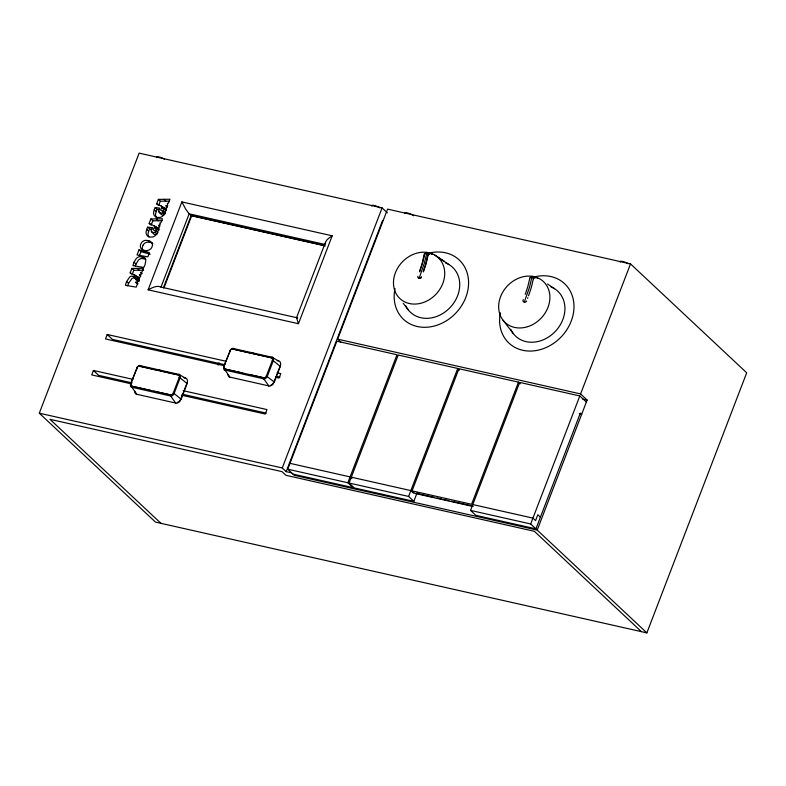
<?xml version="1.0" encoding="UTF-8"?>
<svg xmlns="http://www.w3.org/2000/svg" width="786" height="786" viewBox="0 0 786 786"><rect width="100%" height="100%" fill="white"/><g stroke="black" fill="none" stroke-linecap="round" stroke-linejoin="round"><path stroke-width="1.18" d="M139.112 277.871L139.22 281.074A6.936 5.777 -46.9 0 1 138.916 281.211L137.57 281.742A13.146 10.935 -46.9 0 1 137.186 281.86L135.408 282.351L137.904 284.051M131.832 387.243L131.871 386.181L170.66 394.926L170.611 395.987L175.681 403.051L136.902 394.307L131.832 387.243L170.611 395.987M224.983 370.098L225.032 369.037L263.811 377.781L263.772 378.842L268.841 385.906L230.062 377.162L224.983 370.098L263.772 378.842M127.725 285.849L128.108 284.67A32.658 27.176 -46.9 0 1 128.58 283.353L131.832 278.627A3.832 3.193 -46.9 0 1 133.158 278.057L135.133 278.087A4.51 3.753 -46.9 0 1 136.381 278.617M332.183 235.8L298.434 323.704L148.122 289.818L181.871 201.914L332.183 235.8C329.363 237.726 324.982 240.329 325.404 244.063M419.773 270.905L421.797 264.627A80.133 39.585 -78.3 0 0 422.406 262.622L424.302 254.055M423.31 271.632L425.334 265.363A80.133 39.585 -78.3 0 0 425.933 263.349L427.839 254.782M525.245 294.308L527.2 288.531A80.133 39.909 -77.3 0 0 527.828 286.526L529.862 277.969M419.891 270.895L422.013 264.646A80.133 39.909 -77.3 0 0 422.642 262.642L424.676 254.084M419.773 271.219L419.537 271.868M423.34 271.848L425.521 265.432A80.133 39.909 -77.3 0 0 426.159 263.428L428.154 254.919L430.571 253.23L432.251 254.359M528.526 295.742L530.717 289.327A80.133 39.909 -77.3 0 0 531.346 287.322L533.38 278.765M417.887 276.289L417.887 276.289A1.611 1.346 -47.6 0 0 418.231 277.851M527.838 297.678L527.603 298.316M152.238 227.724L147.719 227.154A19.041 15.848 -46.9 0 0 146.697 229.384L146.078 231.998A6.317 5.256 -46.9 0 0 146.373 234.218A5.718 4.755 -46.9 0 0 147.876 236.164L149.222 236.812A9.304 7.742 -46.9 0 0 150.214 237.058L152.513 237.018A5.227 4.352 -46.9 0 0 154.311 236.262A5.679 4.726 -46.9 0 0 154.871 235.859A6.907 5.748 -46.9 0 0 156.355 234.287L157.829 231.536A14.649 12.183 -46.9 0 0 158.654 228.864C155.52 225.189 149.507 230.612 156.001 230.652L157.957 232.489M163.508 211.07A3.046 2.535 -46.9 0 1 162.397 212.682A2.348 1.955 -46.9 0 1 160.649 213.232A2.8 2.338 -46.9 0 1 158.929 211.876L158.9 211.719A3.763 3.134 -46.9 0 1 159.037 209.498A4.922 4.097 -46.9 0 1 159.725 208.133L155.235 207.573A19.041 15.848 -46.9 0 0 154.213 209.803L153.594 212.416A6.317 5.256 -46.9 0 0 153.889 214.647A5.718 4.755 -46.9 0 0 155.392 216.582L156.738 217.241A9.304 7.742 -46.9 0 0 157.731 217.486L160.03 217.447A5.227 4.352 -46.9 0 0 161.828 216.681A5.679 4.726 -46.9 0 0 162.388 216.278A6.907 5.748 -46.9 0 0 163.871 214.706L165.335 211.955A14.649 12.183 -46.9 0 0 166.17 209.282C163.036 205.608 157.013 211.031 163.508 211.07L165.473 212.908A3.046 2.535 -46.9 0 1 164.353 214.519A2.309 1.916 -46.9 0 1 162.614 215.069A2.771 2.309 -46.9 0 1 160.943 213.851M147.719 227.154L149.684 228.991A19.041 15.848 -46.9 0 0 148.652 231.222L148.073 233.53A6.396 5.325 -46.9 0 0 148.436 236.331A5.718 4.755 -46.9 0 0 148.859 237.048M155.235 207.573L157.2 209.41A19.041 15.848 -46.9 0 0 156.168 211.64L155.579 213.949A6.396 5.325 -46.9 0 0 155.952 216.749A5.718 4.755 -46.9 0 0 156.915 218.076M523.319 299.604L523.112 300.154A1.611 1.346 -47.6 0 0 523.427 301.726M325.443 242.402L296.548 317.662L298.434 323.704M419.184 278.175L424.283 263.438L426.464 254.399M524.301 302.05L529.479 287.322L531.65 278.283M340.78 342.097L337.636 339.159L387.557 209.125L630.51 263.9L746.7 372.81L646.868 632.877L155.481 522.101L39.3 413.19L139.132 153.123L382.084 207.897L387.39 212.859M131.468 274.088L130.162 272.87L131.861 268.429L143.445 268.272L141.893 272.32L140.871 272.378A3.773 3.134 -46.9 0 0 140.891 272.654L140.959 273.332A9.334 7.762 -46.9 0 0 141.264 274.373L139.456 274.894L140.763 276.112M139.004 249.82L137.039 254.949L147.837 256.835L149.428 252.689L139.004 249.82L140.959 251.658L150.224 254.212M150.46 224.619L149.144 223.391L150.853 218.95L162.437 218.803L160.884 222.841L159.863 222.91A3.773 3.134 -46.9 0 0 159.882 223.185L159.951 223.853A9.334 7.762 -46.9 0 0 160.256 224.904L158.448 225.415L159.755 226.643M157.966 205.038L156.66 203.82L158.369 199.379L169.953 199.222L168.401 203.269L167.379 203.328A3.773 3.134 -46.9 0 0 167.389 203.603L167.467 204.281A9.334 7.762 -46.9 0 0 167.772 205.323L165.964 205.844L167.271 207.062M132.913 379.353L93.416 370.452L91.707 374.922L131.193 383.823M225.71 361.196L107.22 334.482L105.511 338.953L224 365.667M132.549 273.597L133.826 270.266L131.861 268.429M139.387 255.764L140.959 251.658M151.109 225.228L152.818 220.787L150.853 218.95M158.625 205.657L160.324 201.216L158.369 199.379M155.441 231.123L156.237 229.04L154.282 227.203M162.957 211.552L163.753 209.459L161.798 207.622M297.678 317.917L160.992 287.077L189.161 213.831L185.663 209.056L181.871 201.914M163.429 287.804L191.126 215.669L189.131 213.802L324.618 244.367M164.009 287.794L191.705 215.629L323.93 245.438M131.193 384.393L130.623 383.725L136.99 367.995L130.987 383.627A2.27 1.886 -46.9 0 0 131.812 386.299M180.112 377.899L187.156 383.568L181.153 399.2L174.109 393.531L180.112 377.899L179.208 377.506L173.215 393.138A2.27 1.886 -46.9 0 1 170.631 395.053M181.763 396.566L180.642 399.494L181.153 399.2M182.146 395.594L182.519 394.611M182.892 393.639L183.266 392.656M183.639 391.683L184.022 390.711M184.396 389.728L184.769 388.756M185.142 387.773L185.516 386.8M185.889 385.818L186.272 384.845M218.135 365.097L219.019 362.808M223.774 366.581L230.141 350.851L223.774 366.581L224.354 367.249M267.269 376.386L273.273 360.754L272.369 360.371L266.366 375.993L274.314 382.055L280.317 366.423L273.273 360.754M275.296 378.449L273.803 382.35L274.314 382.055M275.68 377.467L276.053 376.494M276.426 375.512L276.8 374.539M277.173 373.566L277.546 372.584M277.93 371.611L278.303 370.628M278.676 369.656L279.05 368.673M279.423 367.701L280.317 366.423M291.645 472.867L286.183 471.639L282.262 467.965L382.084 207.897M286.183 471.639L382.644 220.345M646.868 632.877L537.221 530.088L294.259 475.314L287.725 469.193L336.86 341.193L396.989 354.751L347.854 482.751L353.091 487.654L292.952 474.096M417.091 492.832L413.829 501.34L354.299 487.919L349.072 483.026L398.207 355.026L457.727 368.447L459.496 370.098M413.829 501.34L408.602 496.447L457.727 368.447M473.044 506.498L414.703 493.343L412.06 490.867L458.945 368.722L518.475 382.143L520.234 383.794M518.475 382.143L471.58 504.288L412.06 490.867M579.302 413.78L581.66 414.32L580.353 413.092L535.914 528.87L475.785 515.311L470.549 510.409L519.684 382.409L579.822 395.967L586.356 402.098M535.914 528.87L530.688 523.967L579.822 395.967M537.221 530.088L587.132 400.064L580.599 393.933L630.51 263.9M134.042 262.219L136.302 258.486A6.042 5.03 -46.9 0 1 137.265 257.651A5.423 4.51 -46.9 0 1 139.584 256.649L144.064 257.494A5.463 4.549 -46.9 0 1 145.498 259.262A5.826 4.844 -46.9 0 1 145.813 260.647L145.037 264.656A20.662 17.194 -46.9 0 1 143.779 267.466L132.972 265.619A26.203 21.802 -46.9 0 1 134.042 262.219L136.007 264.057A26.203 21.802 -46.9 0 0 135.33 265.992M136.007 264.057L138.267 260.323A6.042 5.03 -46.9 0 1 138.975 259.675A5.423 4.51 -46.9 0 1 141.549 258.486L145.793 259.184M135.408 282.351L137.805 282.97L136.204 287.136L125.396 285.279L126.143 282.832A32.658 27.176 -46.9 0 1 126.615 281.516L129.867 276.79A3.832 3.193 -46.9 0 1 131.203 276.22L133.178 276.24A4.51 3.753 -46.9 0 1 135.143 277.497L136.44 278.735M143.17 245.006L142.797 245.743A6.74 5.61 -46.9 0 0 142.502 246.549L142.374 247.079A5.168 4.294 -46.9 0 0 143.661 251.029L143.858 251.206M158.998 370.638L139.544 366.207L140.124 365.647L178.903 374.391L185.28 378.056L184.062 377.781M160.206 370.913L178.324 374.951L178.903 374.391M250.94 353.228L232.695 349.063L233.275 348.503L272.054 357.247L278.431 360.912L277.222 360.636M253.367 353.769L271.484 357.807L272.054 357.247M158.929 370.579L159.509 370.019L160.344 370.491M252.09 353.435L252.67 352.875L253.505 353.346M424.381 253.976L426.651 252.385L427.496 252.945M427.918 254.703L430.188 253.112L431.868 254.242M424.745 254.016L427.053 252.434L428.743 253.564M529.931 277.91L532.25 276.328L533.507 277.173M533.439 278.696L535.757 277.114L537.86 278.529M426.523 254.34L428.842 252.758L430.099 253.623M531.719 278.224L534.028 276.652L535.708 277.802M139.122 277.694L138.051 278.362A11.515 9.579 -46.9 0 1 137.422 278.716L136.047 279.335A7.162 5.964 -46.9 0 1 135.713 279.472A4.244 3.527 -46.9 0 0 135.133 277.517M148.122 289.818C151.904 287.882 156.778 285.033 160.992 287.077M186.646 383.863L187.156 383.568M296.813 317.406L297.491 317.75M143.583 270.168L133.826 270.266M169.255 201.137L160.324 201.216M162.152 220.699L152.818 220.787M163.852 212.692L165.473 212.908M157.2 209.41L159.45 209.695M149.684 228.991L151.934 229.276M142.59 257.415L144.997 257.837M151.757 242.697A7.811 6.504 -46.9 0 0 148.692 240.634L145.371 240.329A5.63 4.687 -46.9 0 0 143.239 241.106A4.952 4.117 -46.9 0 0 141.077 243.405L140.841 243.906A6.74 5.61 -46.9 0 0 140.547 244.711L140.419 245.242A5.217 4.343 -46.9 0 0 141.912 249.349L143.671 250.243A11.171 9.304 -46.9 0 0 144.595 250.469L145.498 250.587A7.477 6.219 -46.9 0 0 149.202 249.899L150.214 249.26A4.628 3.851 -46.9 0 0 151.718 247.541L152.337 245.92A4.569 3.802 -46.9 0 0 152.278 243.896L151.993 243.179A6.534 5.433 -46.9 0 0 151.718 242.727M152.828 243.591A7.673 6.386 -46.9 0 0 150.941 242.55L147.336 242.167A5.227 4.352 -46.9 0 0 143.121 244.977M263.811 377.781L249.329 374.549M170.66 394.926L153.742 391.153M191.126 215.669L325.394 245.939M524.694 302.138L523.908 301.962M337.636 339.159L580.599 393.933M582.76 399.072L587.132 400.064M232.695 349.063L271.484 357.807M277.173 372.8L280.769 373.605L279.05 378.076L275.464 377.27M224.953 364.743L112.447 339.385L107.22 334.482M276.417 376.347L280.012 377.162M139.544 366.207L178.324 374.951M183.177 390.681L266.965 409.575L265.246 414.045L181.468 395.152M132.156 382.9L98.643 375.344L93.416 370.452M182.421 394.238L266.208 413.122M151.325 390.603L131.871 386.181M289.975 463.337L350.104 476.896L351.873 478.556M351.322 477.171L410.842 490.592L413.495 493.068M472.799 504.563L532.928 518.112L535.58 520.597L537.821 514.742L540.404 517.168M416.727 493.392L434.609 497.42M436.996 497.96L441.761 499.041M444.149 499.572L448.924 500.653M451.302 501.183L472.769 506.027M39.3 413.19L282.262 467.965M287.725 469.193L347.854 482.751M349.072 483.026L408.602 496.447M470.549 510.409L530.688 523.967M242.059 372.918L225.032 369.037M159.136 229.993L156.237 229.04M166.259 210.294L163.753 209.459M156.66 203.82L166.318 208.683L167.143 206.541L165.964 205.844M149.144 223.391L158.801 228.264L159.627 226.122L158.448 225.415M130.162 272.87L139.81 277.733L140.635 275.591L139.456 274.894M173.215 393.138L174.109 393.531M161.444 206.924L166.249 209.41M136.41 276.692L137.147 277.065M137.963 277.507L138.719 277.91M159.047 229.158L153.742 225.533M233.275 348.503L234.11 348.984M140.124 365.647L140.949 366.119M144.074 251.363L145.626 252.08A11.171 9.304 -46.9 0 0 146.56 252.306L147.159 252.394A7.605 6.327 -46.9 0 0 148.043 252.434M547.528 284.011L554.572 288.727M441.997 259.911L449.012 264.607M434.943 255.185L443.982 261.266L436.377 256.128M641.405 631.649L534.372 531.307L285.947 475.304L282.017 471.629L49.99 419.321L160.953 523.329M163.852 199.379L165.807 201.216M163.93 208.349L165.885 210.186M161.258 205.952L163.213 207.789M162.388 212.672L164.343 214.509M158.9 211.719L160.963 213.841M154.213 209.813L156.178 211.65M156.335 218.96L158.291 220.797M156.414 227.92L158.369 229.758M152.209 227.714A4.922 4.097 -46.9 0 0 151.551 229.08A3.763 3.134 -46.9 0 0 151.384 231.3L151.433 231.438A2.8 2.338 -46.9 0 0 153.132 232.823A2.348 1.955 -46.9 0 0 154.881 232.263L156.836 234.09A2.309 1.916 -46.9 0 1 155.097 234.641A2.771 2.309 -46.9 0 1 153.427 233.432L153.349 233.137A3.763 3.134 -46.9 0 1 153.221 232.322M151.393 231.29L153.349 233.137M146.697 229.384L148.662 231.222M148.112 240.447L150.077 242.285M142.207 256.727L144.162 258.565M137.344 268.429L139.309 270.266M140.871 272.378L142.178 273.607M134.75 275.002L136.705 276.839M137.422 278.716L139.387 280.553L138.1 281.142A7.162 5.964 -46.9 0 1 137.678 281.309L135.713 279.472M133.178 276.24L135.133 278.087M126.615 281.516L128.58 283.353M229.777 350.949L230.357 351.617M136.617 368.094L137.196 368.762M503.079 320.256L513.366 333.657M403.247 303.337L408.435 310.097M371.827 206.079A4.883 1.189 21 0 1 374.274 205.48A4.883 1.189 21 0 1 379.952 207.917M156.63 157.564A4.883 1.189 21 0 1 158.88 156.925A4.883 1.189 21 0 1 164.48 159.204M620.252 262.092A4.883 1.189 21 0 1 622.502 261.443A4.883 1.189 21 0 1 628.102 263.723M404.967 213.419A4.883 1.189 21 0 1 408.101 213.124A4.883 1.189 21 0 1 413.613 215.757M136.764 368.113A3.115 2.594 -46.9 0 1 140.163 365.47M137.088 368.005A2.27 1.886 -46.8 0 1 139.574 366.08M131.734 387.41A3.115 2.594 -46.9 0 1 130.751 383.784M136.754 394.562A4.873 4.058 -46.9 0 1 134.661 391.045M180.918 399.18A4.873 4.058 -46.9 0 1 175.622 403.326M173.961 393.521A3.115 2.594 -46.9 0 1 170.572 396.164M180.475 399.485A3.409 2.839 -46.9 0 1 177.243 402.363M185.417 377.801A4.873 4.058 -46.8 0 1 186.94 383.48M178.992 374.224A3.115 2.594 -46.8 0 1 179.974 377.85M178.393 374.834A2.27 1.886 -46.8 0 1 179.12 377.476M186.901 382.379A3.409 2.839 -46.8 0 1 186.528 383.745M445.475 262.888A30.821 25.643 -46.9 0 1 450.427 307.198A30.821 25.643 -46.9 0 1 405.743 305.793M551.065 286.939A30.821 25.643 -46.9 0 1 555.27 331.466A30.821 25.643 -46.9 0 1 510.743 329.295M526.61 300.969A1.611 1.346 -47.9 0 1 525.254 302.138M229.925 350.969A3.115 2.594 -46.9 0 1 233.314 348.326M230.249 350.861A2.27 1.886 -46.8 0 1 232.725 348.935M224.894 370.265A3.115 2.594 -46.9 0 1 223.912 366.64M224.973 369.155A2.27 1.886 -46.9 0 1 224.236 366.512M229.915 377.418A4.873 4.058 -46.9 0 1 227.842 374.47M274.068 382.035A4.873 4.058 -46.9 0 1 268.783 386.181M267.122 376.376A3.115 2.594 -46.9 0 1 263.732 379.019M266.267 375.983A2.27 1.886 -46.9 0 1 263.782 377.909M273.636 382.34A3.409 2.839 -46.9 0 1 270.748 385.16M278.578 360.656A4.873 4.058 -46.8 0 1 280.101 366.335M272.153 357.08A3.115 2.594 -46.8 0 1 273.135 360.705M271.543 357.689A2.27 1.886 -46.8 0 1 272.28 360.332M137.501 280.15A4.244 3.527 -46.9 0 1 137.688 281.309M155.992 230.642A3.046 2.535 -46.9 0 1 154.881 232.263M157.573 233.275A3.046 2.535 -46.9 0 1 157.112 233.845M428.36 253.289A40.695 33.867 -46.9 0 1 468.584 283.461A40.695 33.867 -46.9 0 1 427.093 327.222A40.695 33.867 -46.9 0 1 395.004 288.482M533.301 277.183A40.695 33.867 -46.9 0 1 573.996 306.746A40.695 33.867 -46.9 0 1 532.977 350.949A40.695 33.867 -46.9 0 1 500.309 312.73M421.424 277.026L421.424 277.026A1.611 1.346 -47.9 0 1 420.068 278.234A1.611 1.346 -47.9 0 0 421.424 277.085M419.508 278.234L418.722 278.077L419.498 278.244M423.477 302.472A28.031 23.325 -46.9 0 0 438.785 258.191A28.031 23.325 -46.9 0 0 395.034 273.764A28.031 23.325 -46.9 0 0 423.477 302.472M528.251 326.504A28.031 23.325 -46.9 0 0 544.236 282.361A28.031 23.325 -46.9 0 0 500.368 297.236A28.031 23.325 -46.9 0 0 528.251 326.504"/></g></svg>
